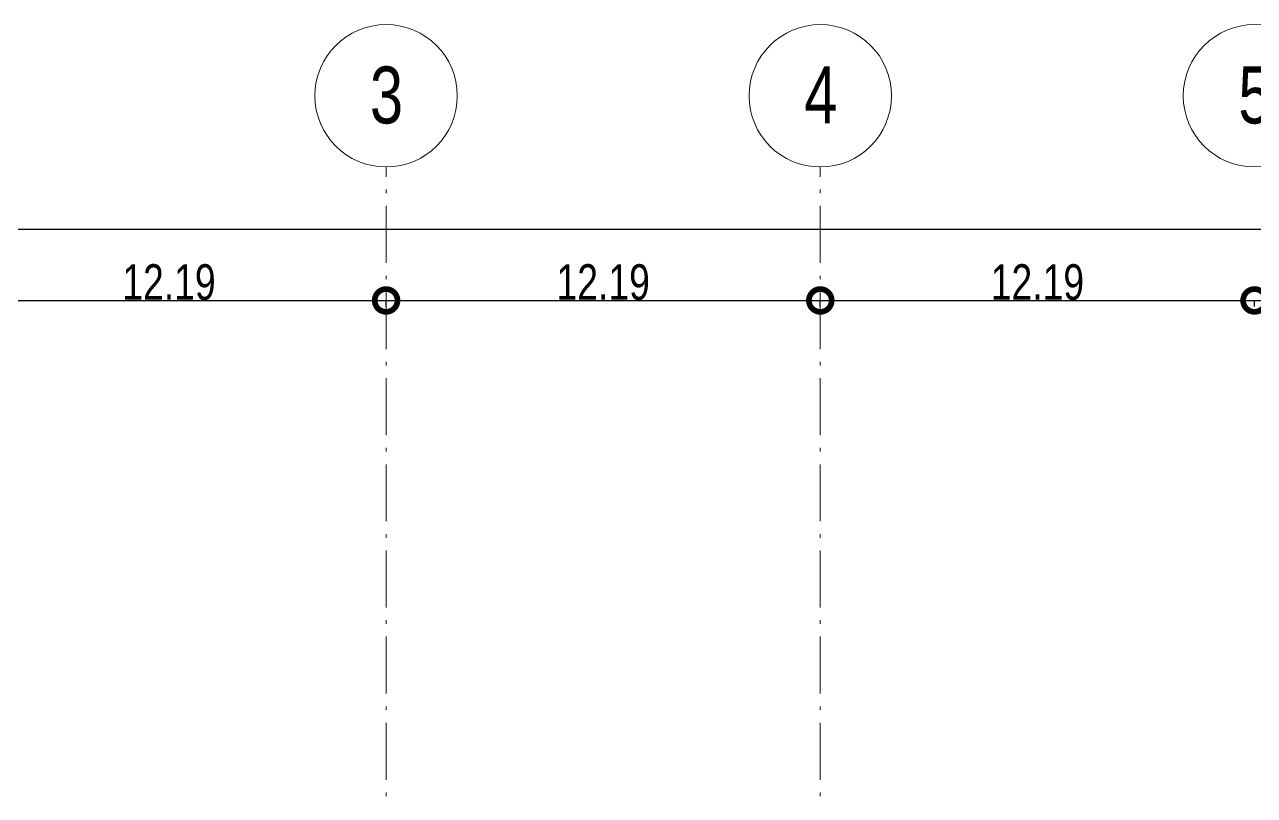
# Model space of a CAD drawing. Header units: metres. Extents: x -55 to 260, y -121 to 64.
# Drawn here: x 2.04 to 36.57, y 42.66 to 64.32 of the extents above; entities that cross this region are included whole.
import ezdxf

# ---------------------------------------------------------------- set-up
doc = ezdxf.new("R2010")
doc.units = ezdxf.units.M
doc.linetypes.add('01_Grid', pattern=[2.32, 1.6, -0.36, 0, -0.36])
for name, color, linetype, lineweight in [('03EJES-1', 1, '01_Grid', 5), ('04NOEJE', 2, 'Continuous', 18), ('04NOEJE-1', 2, 'Continuous', 5), ('31COTAS', 1, 'Continuous', 5)]:
    doc.layers.add(name, color=color, linetype=linetype, lineweight=lineweight)
doc.styles.add('Arial', font='arial.ttf', dxfattribs={"width": 0.75, "height": 1.6})
doc.styles.add('Arial_1', font='arial.ttf', dxfattribs={"width": 0.75, "height": 1})
doc.dimstyles.new('Standard__0_00_', dxfattribs={"dimscale": 0.3048, "dimtxt": 1.020259, "dimasz": 4.199475, "dimexe": 0, "dimexo": 1.312336, "dimgap": 0, "dimtad": 1, "dimrnd": 0.01, "dimzin": 0, "dimdsep": 46, "dimtxsty": 'Arial_1', "dimblk1": 'DOTSMALL', "dimblk2": 'DOTSMALL', "dimsah": 1, "dimcen": 0.09, "dimazin": 0, "dimtfac": 1, "dimtdec": 4, "dimtix": 1, "dimtmove": 0, "dimatfit": 3, "dimfxl": 1, "dimtvp": 1, "dimtolj": 1, "dimtzin": 0, "dimarcsym": 2})

# ---------------------------------------------------------------- blocks, each defined once
blk = doc.blocks.new('Grid - Standard-4449989-A1 _ A700')
at = {"layer": '04NOEJE'}
blk.add_circle((0, 0), 0.005, dxfattribs=at)
blk = doc.blocks.new('_DotSmall')
at = {"color": 0, "linetype": 'ByBlock', "const_width": 0.5}
blk.add_lwpolyline([(-0.0625, 0, 1), (0.0625, 0, 1)], format="xyb", close=True, dxfattribs=at)
blk = doc.blocks.new('DIMBLOCK2-A1 _ A700')
at = {"layer": '31COTAS', "color": 0, "lineweight": -2, "transparency": 16777216}
for p, q in [((0, 56.391), (0, 56.565)), ((0, 56.565), (12.192, 56.565)), ((12.192, 56.391), (12.192, 56.565))]:
    blk.add_line(p, q, dxfattribs=at)
at = {"layer": 'Defpoints', "color": 0, "transparency": 16777216}
for p in [(0, 56.791), (12.192, 56.791), (12.192, 56.565)]:
    blk.add_point(p, dxfattribs=at)
at = {"layer": '31COTAS', "color": 0, "lineweight": -2, "transparency": 16777216, "xscale": 1.28, "yscale": 1.28, "zscale": 1.28, "rotation": 180}
blk.add_blockref('_DotSmall', (0, 56.565), dxfattribs=at)
at = {"layer": '31COTAS', "color": 0, "lineweight": -2, "transparency": 16777216, "xscale": 1.28, "yscale": 1.28, "zscale": 1.28}
blk.add_blockref('_DotSmall', (12.192, 56.565), dxfattribs=at)
at = {"layer": '31COTAS', "color": 0, "transparency": 16777216, "insert": (6.096, 57.076), "char_height": 1, "width": 3.05136, "attachment_point": 5, "style": 'Arial_1'}
blk.add_mtext('\\A1;12.19', dxfattribs=at)
blk = doc.blocks.new('DIMBLOCK3-A1 _ A700')
at = {"layer": '31COTAS', "color": 0, "lineweight": -2, "transparency": 16777216}
for p, q in [((12.192, 56.391), (12.192, 56.565)), ((12.192, 56.565), (24.384, 56.565)), ((24.384, 56.391), (24.384, 56.565))]:
    blk.add_line(p, q, dxfattribs=at)
at = {"layer": 'Defpoints', "color": 0, "transparency": 16777216}
for p in [(12.192, 56.791), (24.384, 56.791), (24.384, 56.565)]:
    blk.add_point(p, dxfattribs=at)
at = {"layer": '31COTAS', "color": 0, "lineweight": -2, "transparency": 16777216, "xscale": 1.28, "yscale": 1.28, "zscale": 1.28, "rotation": 180}
blk.add_blockref('_DotSmall', (12.192, 56.565), dxfattribs=at)
at = {"layer": '31COTAS', "color": 0, "lineweight": -2, "transparency": 16777216, "xscale": 1.28, "yscale": 1.28, "zscale": 1.28}
blk.add_blockref('_DotSmall', (24.384, 56.565), dxfattribs=at)
at = {"layer": '31COTAS', "color": 0, "transparency": 16777216, "insert": (18.288, 57.076), "char_height": 1, "width": 3.05136, "attachment_point": 5, "style": 'Arial_1'}
blk.add_mtext('\\A1;12.19', dxfattribs=at)
blk = doc.blocks.new('DIMBLOCK4-A1 _ A700')
at = {"layer": '31COTAS', "color": 0, "lineweight": -2, "transparency": 16777216}
for p, q in [((24.384, 56.391), (24.384, 56.565)), ((24.384, 56.565), (36.576, 56.565)), ((36.576, 56.391), (36.576, 56.565))]:
    blk.add_line(p, q, dxfattribs=at)
at = {"layer": 'Defpoints', "color": 0, "transparency": 16777216}
for p in [(24.384, 56.791), (36.576, 56.791), (36.576, 56.565)]:
    blk.add_point(p, dxfattribs=at)
at = {"layer": '31COTAS', "color": 0, "lineweight": -2, "transparency": 16777216, "xscale": 1.28, "yscale": 1.28, "zscale": 1.28, "rotation": 180}
blk.add_blockref('_DotSmall', (24.384, 56.565), dxfattribs=at)
at = {"layer": '31COTAS', "color": 0, "lineweight": -2, "transparency": 16777216, "xscale": 1.28, "yscale": 1.28, "zscale": 1.28}
blk.add_blockref('_DotSmall', (36.576, 56.565), dxfattribs=at)
at = {"layer": '31COTAS', "color": 0, "transparency": 16777216, "insert": (30.48, 57.076), "char_height": 1, "width": 3.05136, "attachment_point": 5, "style": 'Arial_1'}
blk.add_mtext('\\A1;12.19', dxfattribs=at)
blk = doc.blocks.new('DIMBLOCK5-A1 _ A700')
at = {"layer": '31COTAS', "color": 0, "lineweight": -2, "transparency": 16777216}
for p, q in [((36.576, 56.391), (36.576, 56.565)), ((36.576, 56.565), (48.768, 56.565)), ((48.768, 56.391), (48.768, 56.565))]:
    blk.add_line(p, q, dxfattribs=at)
at = {"layer": 'Defpoints', "color": 0, "transparency": 16777216}
for p in [(36.576, 56.791), (48.768, 56.791), (48.768, 56.565)]:
    blk.add_point(p, dxfattribs=at)
at = {"layer": '31COTAS', "color": 0, "lineweight": -2, "transparency": 16777216, "xscale": 1.28, "yscale": 1.28, "zscale": 1.28, "rotation": 180}
blk.add_blockref('_DotSmall', (36.576, 56.565), dxfattribs=at)
at = {"layer": '31COTAS', "color": 0, "lineweight": -2, "transparency": 16777216, "xscale": 1.28, "yscale": 1.28, "zscale": 1.28}
blk.add_blockref('_DotSmall', (48.768, 56.565), dxfattribs=at)
at = {"layer": '31COTAS', "color": 0, "transparency": 16777216, "insert": (42.672, 57.076), "char_height": 1, "width": 3.05136, "attachment_point": 5, "style": 'Arial_1'}
blk.add_mtext('\\A1;12.19', dxfattribs=at)
blk = doc.blocks.new('DIMBLOCK19-A1 _ A700')
at = {"layer": '31COTAS', "color": 0, "lineweight": -2, "transparency": 16777216}
for p, q in [((-12.192, 58.391), (-12.192, 58.565)), ((-12.192, 58.565), (195.072, 58.565)), ((195.072, 58.391), (195.072, 58.565))]:
    blk.add_line(p, q, dxfattribs=at)
at = {"layer": 'Defpoints', "color": 0, "transparency": 16777216}
for p in [(-12.192, 58.791), (195.072, 58.791), (195.072, 58.565)]:
    blk.add_point(p, dxfattribs=at)
at = {"layer": '31COTAS', "color": 0, "lineweight": -2, "transparency": 16777216, "xscale": 1.28, "yscale": 1.28, "zscale": 1.28, "rotation": 180}
blk.add_blockref('_DotSmall', (-12.192, 58.565), dxfattribs=at)
at = {"layer": '31COTAS', "color": 0, "lineweight": -2, "transparency": 16777216, "xscale": 1.28, "yscale": 1.28, "zscale": 1.28}
blk.add_blockref('_DotSmall', (195.072, 58.565), dxfattribs=at)
at = {"layer": '31COTAS', "color": 0, "transparency": 16777216, "insert": (91.44, 59.076), "char_height": 1, "width": 3.72944, "attachment_point": 5, "style": 'Arial_1'}
blk.add_mtext('\\A1;207.26', dxfattribs=at)

msp = doc.modelspace()

# ---------------------------------------------------------------- linework, layer by layer
at = {"layer": '03EJES-1'}
for p, q in [((12.192, -60.96), (12.192, 60.317)), ((24.384, -60.96), (24.384, 60.317))]:
    msp.add_line(p, q, dxfattribs=at)

# ---------------------------------------------------------------- block references
at = {"layer": '04NOEJE', "xscale": 399.9999999999997, "yscale": 399.9999999999997, "zscale": 399.9999999999997}
for p in [(12.192, 62.317), (24.384, 62.317), (36.576, 62.317)]:
    msp.add_blockref('Grid - Standard-4449989-A1 _ A700', p, dxfattribs=at)

# ---------------------------------------------------------------- texts
at = {"layer": '04NOEJE-1', "char_height": 1.6, "width": 1.13038, "attachment_point": 1, "style": 'Arial'}
for s, insert in [('3', (11.738, 63.139)), ('4', (23.93, 63.139)), ('5', (36.122, 63.139))]:
    msp.add_mtext(s, dxfattribs=dict(at, insert=insert))

# ---------------------------------------------------------------- dimensions: what is measured, and where the dimension line sits
at = {"layer": '31COTAS'}
for base, p1, p2, override, picture, middle in [((195.072, 58.565), (-12.192, 58.791), (195.072, 58.791), {"dimpost": '<>', "dimfxl": 207.264}, 'DIMBLOCK19-A1 _ A700', (91.44, 59.076)), ((12.192, 56.565), (0, 56.791), (12.192, 56.791), {"dimpost": '<>', "dimfxl": 12.192}, 'DIMBLOCK2-A1 _ A700', (6.096, 57.076)), ((24.384, 56.565), (12.192, 56.791), (24.384, 56.791), {"dimpost": '<>', "dimfxl": 12.192}, 'DIMBLOCK3-A1 _ A700', (18.288, 57.076)), ((36.576, 56.565), (24.384, 56.791), (36.576, 56.791), {"dimpost": '<>', "dimfxl": 12.192}, 'DIMBLOCK4-A1 _ A700', (30.48, 57.076)), ((48.768, 56.565), (36.576, 56.791), (48.768, 56.791), {"dimpost": '<>', "dimfxl": 12.192}, 'DIMBLOCK5-A1 _ A700', (42.672, 57.076))]:
    dim = msp.add_linear_dim(base=base, p1=p1, p2=p2, dimstyle='Standard__0_00_', override=override, dxfattribs=at)
    dim.commit()
    dim.dimension.update_dxf_attribs({"geometry": picture, "text_midpoint": middle})

doc.saveas('drawing.dxf')
